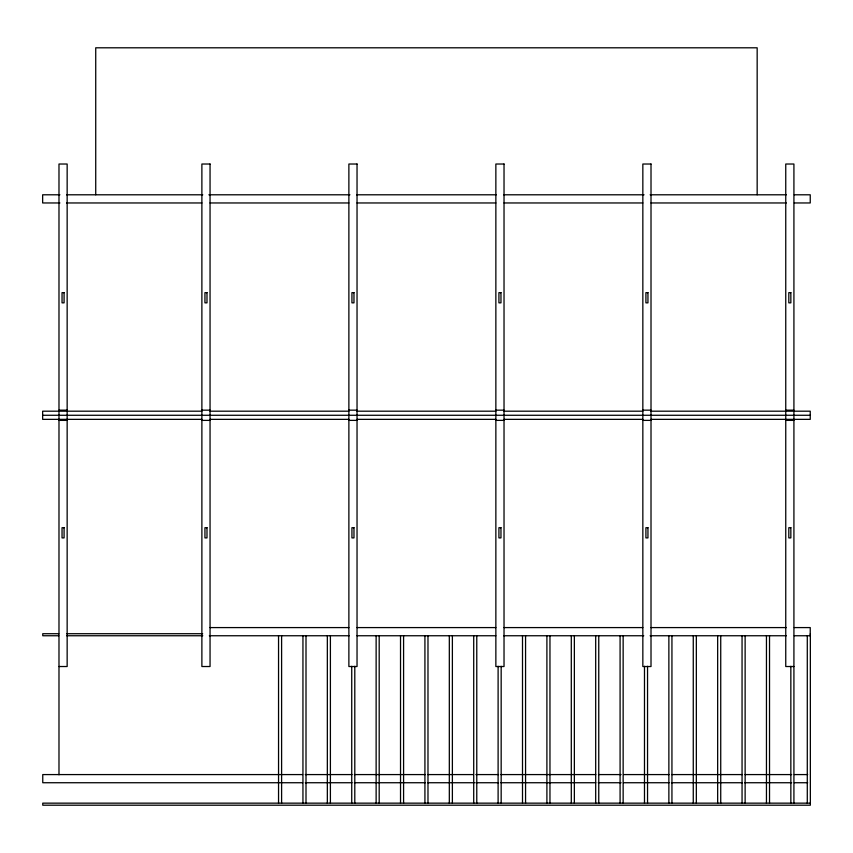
<?xml version="1.0" encoding="UTF-8"?>
<svg xmlns="http://www.w3.org/2000/svg" width="853" height="853" viewBox="0 0 853 853"><rect width="100%" height="100%" fill="white"/><g stroke="black" fill="none" stroke-linecap="round" stroke-linejoin="round"><path stroke-width="1.28" d="M59.902 194.793L42.65 194.793L42.65 202.961L59.902 202.961M66.534 194.793L202.769 194.793M208.857 194.793L349.922 194.793M356.575 194.793L496.318 194.793M503.675 194.793L644.047 194.793M650.125 194.793L786.359 194.793M794.324 194.793L810.243 194.793L810.243 202.961L794.324 202.961M66.534 202.961L201.884 202.961M210.051 202.961L348.877 202.961M357.034 202.961L495.86 202.961M504.027 202.961L642.842 202.961M651.01 202.961L786.359 202.961M58.985 410.165L67.152 410.165M201.884 410.165L210.051 410.165M348.877 410.165L357.034 410.165M495.86 410.165L504.027 410.165M642.842 410.165L651.01 410.165M785.752 410.165L793.919 410.165M201.884 411.189L42.65 411.189L42.65 419.356L201.884 419.356M210.051 411.189L348.877 411.189M357.034 411.189L495.86 411.189M504.027 411.189L642.842 411.189M651.01 411.189L810.243 411.189L810.243 419.356L651.01 419.356M42.65 415.272L810.243 415.272M210.051 419.356L348.877 419.356M357.034 419.356L495.86 419.356M504.027 419.356L642.842 419.356M58.985 420.38L67.152 420.38M201.884 420.38L210.051 420.38M348.877 420.38L357.034 420.38M495.86 420.38L504.027 420.38M642.842 420.38L651.01 420.38M785.752 420.38L793.919 420.38M210.051 627.584L348.877 627.584M357.034 627.584L495.86 627.584M504.027 627.584L642.842 627.584M651.01 627.584L786.359 627.584M794.324 627.584L810.243 627.584L810.243 635.752M58.74 633.715L42.757 633.715L42.757 635.752L58.74 635.752M66.737 633.715L202.673 633.715M66.737 635.752L202.769 635.752M209.337 635.752L349.261 635.752M357.034 635.752L495.86 635.752M503.675 635.752L643.77 635.752M650.125 635.752L786.359 635.752M794.324 635.752L810.35 635.752M58.985 666.524L67.152 666.524L67.152 164.021L58.985 164.021L58.985 774.791M793.919 666.524L785.752 666.524L785.752 164.021L793.919 164.021L793.919 803.153M302.612 774.577L42.757 774.577L42.757 782.734L302.623 782.734M305.278 774.577L352.022 774.577M354.358 774.577L425.22 774.577M427.886 774.577L473.191 774.577M475.857 774.577L498.547 774.577M500.871 774.577L595.799 774.577M598.465 774.577L621.112 774.577M623.778 774.577L669.093 774.577M671.759 774.577L742.387 774.577M745.053 774.577L791.691 774.577M794.356 774.577L807.684 774.577M305.278 782.734L352.022 782.734M354.358 782.734L425.22 782.734M427.779 782.734L474.375 782.734M475.857 782.734L498.547 782.734M500.871 782.734L595.799 782.734M598.198 782.734L621.112 782.734M623.5 782.734L669.093 782.734M671.428 782.734L742.387 782.734M744.658 782.734L791.691 782.734M794.356 782.734L807.684 782.734M810.35 803.153L42.757 803.153L42.757 805.2L810.35 805.2L810.35 633.715M807.29 635.752L807.29 803.153M790.848 666.31L790.848 803.153M769.523 635.752L769.523 803.153M766.452 635.752L766.452 803.153M757.165 194.793L757.165 47.8L95.728 47.8L95.728 194.793M745.127 635.752L745.127 803.153M742.057 635.752L742.057 803.153M720.732 635.752L720.732 803.153M717.661 635.752L717.661 803.153M696.336 635.752L696.336 803.153M693.265 635.752L693.265 803.153M671.94 635.752L671.94 803.153M668.869 635.752L668.869 803.153M647.544 666.31L647.544 803.153M644.484 666.31L644.484 803.153M623.148 635.752L623.148 803.153M620.088 635.752L620.088 803.153M598.753 635.752L598.753 803.153M595.693 635.752L595.693 803.153M574.357 635.752L574.357 803.153M571.297 635.752L571.297 803.153M549.961 635.752L549.961 803.153M546.901 635.752L546.901 803.153M525.565 635.752L525.565 803.153M522.505 635.752L522.505 803.153M501.169 666.31L501.169 803.153M498.109 666.31L498.109 803.153M476.774 635.752L476.774 803.153M473.714 635.752L473.714 803.153M452.378 635.752L452.378 803.153M449.318 635.752L449.318 803.153M427.982 635.752L427.982 803.153M424.922 635.752L424.922 803.153M403.586 635.752L403.586 803.153M400.526 635.752L400.526 803.153M379.19 635.752L379.19 803.153M376.13 635.752L376.13 803.153M354.795 666.31L354.795 803.153M351.735 666.31L351.735 803.153M330.399 635.752L330.399 803.153M327.339 635.752L327.339 803.153M306.003 635.752L306.003 803.153M302.943 635.752L302.943 803.153M281.607 635.752L281.607 803.153M278.547 635.752L278.547 803.153M210.051 164.021L201.884 164.021L201.884 666.524L210.051 666.524L210.051 164.021M357.034 164.021L348.877 164.021L348.877 666.524L357.034 666.524L357.034 164.021M504.027 164.021L495.86 164.021L495.86 666.524L504.027 666.524L504.027 164.021M651.01 164.021L642.842 164.021L642.842 666.524L651.01 666.524L651.01 164.021M64.082 292.643L62.045 292.643L62.045 302.847L64.082 302.847L64.082 292.643M206.991 292.643L204.944 292.643L204.944 302.847L206.991 302.847L206.991 292.643M353.974 292.643L351.937 292.643L351.937 302.847L353.974 302.847L353.974 292.643M500.967 292.643L498.92 292.643L498.92 302.847L500.967 302.847L500.967 292.643M647.949 292.643L645.913 292.643L645.913 302.847L647.949 302.847L647.949 292.643M790.848 292.643L788.812 292.643L788.812 302.847L790.848 302.847L790.848 292.643M64.082 527.698L62.045 527.698L62.045 537.902L64.082 537.902L64.082 527.698M206.991 527.698L204.944 527.698L204.944 537.902L206.991 537.902L206.991 527.698M353.974 527.698L351.937 527.698L351.937 537.902L353.974 537.902L353.974 527.698M500.967 527.698L498.92 527.698L498.92 537.902L500.967 537.902L500.967 527.698M647.949 527.698L645.913 527.698L645.913 537.902L647.949 537.902L647.949 527.698M790.848 527.698L788.812 527.698L788.812 537.902L790.848 537.902L790.848 527.698"/></g></svg>
